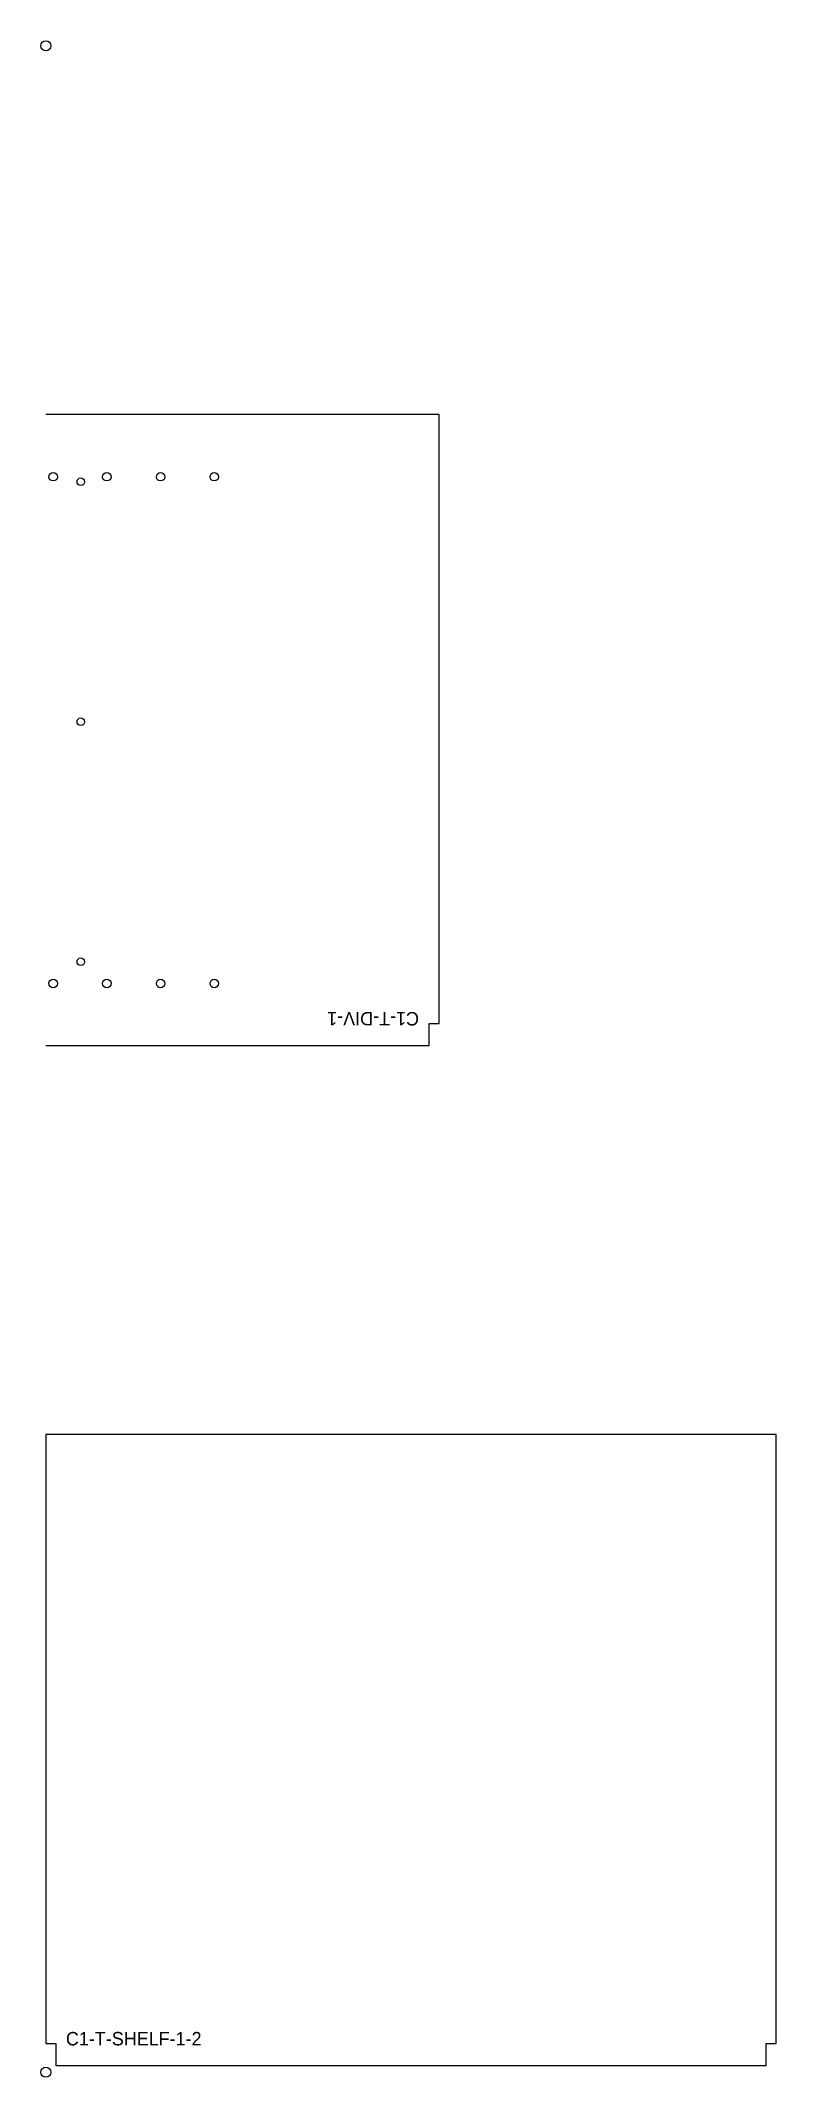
# Model space of a CAD drawing. Header units: millimetres. Extents: x -3 to 435, y 3 to 1217.
import ezdxf

# ---------------------------------------------------------------- set-up
doc = ezdxf.new("R2010")
doc.units = ezdxf.units.MM
for name, color, linetype in [('DRILL_4.5_THRU', 5, 'CONTINUOUS'), ('DRILL_5_D12', 5, 'CONTINUOUS'), ('LABEL', 8, 'CONTINUOUS'), ('OUTLINE', 7, 'CONTINUOUS'), ('OUTLINE_OPEN', 7, 'CONTINUOUS'), ('TILE_REG', 6, 'CONTINUOUS'), ('TILE_REG_FLIP', 6, 'CONTINUOUS')]:
    doc.layers.add(name, color=color, linetype=linetype)

msp = doc.modelspace()

# ---------------------------------------------------------------- linework, layer by layer
at = {"layer": 'DRILL_4.5_THRU'}
for centre in [(20.86, 954.1), (20.86, 811.05), (20.86, 668)]:
    msp.add_circle(centre, 2.25, dxfattribs=at)
at = {"layer": 'DRILL_5_D12'}
for centre in [(4.4, 957.1), (36.4, 957.1), (68.4, 957.1), (100.4, 957.1), (4.4, 655), (36.4, 655), (68.4, 655), (100.4, 655)]:
    msp.add_circle(centre, 2.5, dxfattribs=at)
at = {"layer": 'OUTLINE'}
msp.add_lwpolyline([(0, 23.15), (6, 23.15), (6, 10), (429.3, 10), (429.3, 23.15), (435.3, 23.15), (435.3, 386.1), (0, 386.1)], close=True, dxfattribs=at)
at = {"layer": 'OUTLINE_OPEN'}
msp.add_lwpolyline([(0, 618), (228.4, 618), (228.4, 631.15), (234.4, 631.15), (234.4, 994.1), (0, 994.1)], dxfattribs=at)
at = {"layer": 'TILE_REG'}
for centre in [(0, 1214), (0, 6)]:
    msp.add_circle(centre, 3, dxfattribs=at)
at = {"layer": 'TILE_REG_FLIP'}
for centre in [(0, 1214), (0, 6)]:
    msp.add_circle(centre, 3, dxfattribs=at)

# ---------------------------------------------------------------- texts
at = {"layer": 'LABEL'}
msp.add_text('C1-T-DIV-1', height=8, rotation=180, dxfattribs=at).set_placement((222.4, 638))
msp.add_text('C1-T-SHELF-1-2', height=8, dxfattribs=at).set_placement((12, 22))

doc.saveas('drawing.dxf')
